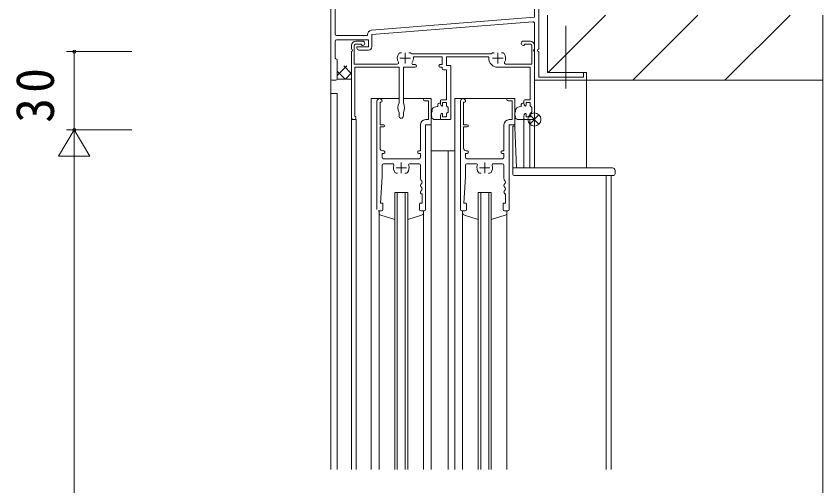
# Model space of a CAD drawing. Units: millimetres on the paper, enlarged 8 times, with parts at other scales. Extents: x -1558 to 1610, y -1130 to 1116.
# Drawn here: x 222.8 to 470, y 512.6 to 656.5 of the extents above; entities that cross this region are included whole.
import ezdxf

# ---------------------------------------------------------------- set-up
doc = ezdxf.new("R2010")
doc.units = ezdxf.units.MM
doc.header["$LTSCALE"] = 8
doc.linetypes.add('CHAIN1', pattern=[8, 5, -1, 1, -1])
doc.layers.add('1-5', color=7, linetype='Continuous', lineweight=9)
doc.layers.add('1-9', color=7, linetype='Continuous', lineweight=9)
doc.styles.add('ＭＳ ゴシック', font='')
doc.styles.get('ＭＳ ゴシック').set_extended_font_data('MS Gothic')

msp = doc.modelspace()

# ---------------------------------------------------------------- linework, layer by layer
at = {"layer": '1-5'}
for p, q in [((382.878, 666.639), (382.878, 646.399)), ((319.158, 663.347), (319.158, 637.199)), ((320.478, 663.479), (320.478, 650.919)), ((381.558, 662.52), (381.558, 656.123)), ((331.612, 652.114), (381.558, 656.123)), ((331.718, 650.799), (381.126, 654.764)), ((381.558, 654.366), (381.558, 636.799)), ((320.878, 650.519), (330.398, 650.519)), ((330.398, 650.799), (330.398, 650.519)), ((331.718, 650.799), (331.718, 647.039)), ((320.478, 648.799), (320.478, 643.879)), ((320.878, 649.199), (330.757, 649.199)), ((328.598, 647.839), (326.758, 647.839)), ((326.878, 648.799), (328.898, 648.799)), ((328.598, 647.839), (328.598, 647.719)), ((330.757, 649.199), (330.757, 647.039)), ((378.218, 648.799), (380.238, 648.799)), ((378.517, 647.839), (380.358, 647.839)), ((378.517, 647.839), (378.517, 647.719)), ((325.558, 647.479), (325.558, 646.366)), ((325.558, 645.632), (325.558, 625.199)), ((326.358, 647.439), (326.358, 641.759)), ((327.158, 647.039), (330.757, 647.039)), ((327.158, 647.039), (327.158, 646.639)), ((327.718, 646.079), (330.757, 646.079)), ((328.898, 647.479), (328.838, 647.479)), ((340.86, 645.199), (340.358, 645.199)), ((343.055, 645.199), (343.558, 645.199)), ((369.26, 645.199), (368.758, 645.199)), ((371.455, 645.199), (371.958, 645.199)), ((378.218, 647.479), (378.278, 647.479)), ((381.558, 647.479), (381.558, 646.366)), ((381.558, 645.632), (381.558, 625.039)), ((382.878, 645.599), (382.878, 637.759)), ((321.158, 643.199), (321.158, 637.199)), ((368.381, 644.959), (343.935, 644.959)), ((344.487, 643.999), (353.278, 643.999)), ((353.278, 643.999), (353.278, 641.599)), ((354.598, 643.999), (367.558, 643.999)), ((354.598, 643.999), (354.598, 641.359)), ((367.558, 643.599), (367.558, 643.999)), ((326.358, 641.759), (339.556, 641.759)), ((326.518, 640.799), (340.078, 640.799)), ((340.078, 640.799), (340.078, 629.874)), ((341.438, 640.799), (345.038, 640.799)), ((341.438, 640.799), (341.438, 629.874)), ((344.448, 641.599), (345.038, 641.599)), ((353.278, 641.599), (352.638, 641.599)), ((353.278, 640.799), (352.638, 640.799)), ((353.278, 640.799), (353.278, 640.439)), ((354.598, 641.359), (355.718, 641.359)), ((355.958, 641.119), (355.958, 625.039)), ((380.238, 640.799), (370.358, 640.799)), ((380.238, 640.799), (380.238, 630.799)), ((353.678, 640.039), (354.637, 640.039)), ((354.637, 640.039), (354.637, 630.799)), ((396.598, 639.199), (396.598, 637.759)), ((396.598, 639.199), (397.558, 639.199)), ((397.558, 639.199), (397.558, 636.799)), ((319.158, 637.199), (319.158, 517.599)), ((319.557, 636.799), (320.758, 636.799)), ((381.558, 636.799), (397.558, 636.799)), ((382.878, 637.759), (396.598, 637.759)), ((397.558, 636.799), (397.558, 609.999)), ((321.158, 632.799), (319.158, 632.799)), ((321.158, 632.799), (321.158, 517.599)), ((331.558, 631.199), (331.558, 517.599)), ((331.558, 631.199), (340.078, 631.199)), ((333.318, 597.199), (333.318, 630.419)), ((334.877, 630.419), (334.877, 630.399)), ((341.438, 631.199), (349.958, 631.199)), ((347.877, 631.199), (349.718, 631.199)), ((349.158, 630.559), (347.877, 630.559)), ((349.158, 624.759), (349.158, 630.559)), ((349.958, 517.599), (349.958, 631.199)), ((349.958, 623.439), (349.958, 630.959)), ((352.758, 630.559), (352.758, 629.677)), ((352.998, 630.799), (354.637, 630.799)), ((357.158, 517.599), (357.158, 631.199)), ((375.557, 631.199), (357.158, 631.199)), ((358.918, 597.199), (358.918, 630.419)), ((360.478, 630.419), (360.478, 630.399)), ((373.478, 631.199), (375.318, 631.199)), ((374.758, 630.559), (373.478, 630.559)), ((374.758, 624.759), (374.758, 630.559)), ((375.557, 622.594), (375.557, 631.199)), ((375.557, 623.439), (375.557, 630.959)), ((378.358, 630.559), (378.358, 629.677)), ((378.598, 630.799), (380.238, 630.799)), ((334.638, 630.159), (334.278, 630.159)), ((334.278, 623.199), (334.278, 630.159)), ((351.958, 629.439), (351.958, 628.914)), ((351.958, 629.439), (351.958, 628.914)), ((352.358, 629.839), (352.638, 629.839)), ((352.758, 629.719), (352.758, 629.677)), ((352.85, 629.304), (352.985, 629.047)), ((353.438, 629.999), (353.438, 629.159)), ((353.438, 629.999), (354.637, 629.999)), ((354.637, 629.999), (354.637, 629.037)), ((354.732, 628.847), (355.158, 628.519)), ((355.158, 628.519), (355.158, 627.079)), ((360.237, 630.159), (359.878, 630.159)), ((359.878, 623.199), (359.878, 630.159)), ((377.558, 629.439), (377.558, 628.914)), ((377.558, 629.439), (377.558, 628.914)), ((377.958, 629.839), (378.238, 629.839)), ((378.358, 629.719), (378.358, 629.677)), ((378.45, 629.304), (378.585, 629.047)), ((379.038, 629.999), (379.038, 629.159)), ((379.038, 629.999), (380.238, 629.999)), ((380.238, 629.999), (380.238, 629.037)), ((380.331, 628.847), (380.758, 628.519)), ((380.758, 628.519), (380.758, 627.079)), ((326.878, 625.519), (326.878, 625.199)), ((340.078, 626.924), (340.078, 625.879)), ((341.438, 626.924), (341.438, 625.879)), ((350.061, 627.077), (350.115, 627.101)), ((352.758, 625.921), (352.758, 625.039)), ((352.758, 625.921), (352.758, 624.919)), ((352.85, 626.294), (352.985, 626.551)), ((353.438, 626.439), (353.438, 625.599)), ((354.637, 625.599), (353.438, 625.599)), ((354.637, 626.561), (354.637, 625.599)), ((355.158, 627.079), (354.732, 626.751)), ((375.661, 627.077), (375.716, 627.101)), ((378.358, 625.921), (378.358, 625.039)), ((378.358, 625.921), (378.358, 624.919)), ((378.45, 626.294), (378.585, 626.551)), ((379.038, 626.439), (379.038, 625.599)), ((380.238, 625.599), (379.038, 625.599)), ((380.238, 626.561), (380.238, 625.599)), ((380.758, 627.079), (380.331, 626.751)), ((325.558, 517.599), (325.558, 625.199)), ((325.558, 624.799), (326.998, 624.799)), ((325.958, 624.799), (326.478, 624.799)), ((326.998, 517.599), (326.998, 624.799)), ((335.398, 623.199), (334.278, 623.199)), ((346.638, 615.199), (346.638, 623.199)), ((348.198, 624.759), (349.158, 624.759)), ((348.198, 597.199), (348.198, 623.199)), ((348.198, 623.199), (349.718, 623.199)), ((350.706, 624.851), (352.638, 624.799)), ((352.998, 624.799), (355.718, 624.799)), ((360.998, 623.199), (359.878, 623.199)), ((372.238, 615.199), (372.238, 623.199)), ((373.798, 624.759), (374.758, 624.759)), ((373.798, 597.199), (373.798, 623.199)), ((373.798, 623.199), (375.318, 623.199)), ((376.306, 624.851), (378.238, 624.799)), ((378.358, 609.999), (378.358, 624.799)), ((378.358, 624.799), (381.558, 624.799)), ((378.598, 624.799), (381.318, 624.799)), ((380.118, 609.999), (380.118, 624.799)), ((381.558, 609.999), (381.558, 624.799)), ((334.278, 615.999), (334.278, 622.559)), ((335.398, 622.559), (334.278, 622.559)), ((359.878, 615.999), (359.878, 622.559)), ((360.998, 622.559), (359.878, 622.559)), ((375.615, 622.489), (376.112, 609.999)), ((335.478, 614.399), (334.877, 614.399)), ((334.877, 613.199), (334.877, 614.399)), ((335.478, 615.199), (335.078, 615.199)), ((335.718, 614.959), (335.718, 614.639)), ((345.798, 614.959), (345.798, 614.639)), ((346.038, 615.199), (346.638, 615.199)), ((346.038, 614.399), (346.638, 614.399)), ((346.638, 613.199), (346.638, 614.399)), ((349.958, 615.199), (357.158, 615.199)), ((355.158, 615.199), (355.158, 517.599)), ((361.078, 614.399), (360.478, 614.399)), ((360.478, 613.199), (360.478, 614.399)), ((361.078, 615.199), (360.678, 615.199)), ((361.318, 614.959), (361.318, 614.639)), ((371.398, 614.959), (371.398, 614.639)), ((371.638, 615.199), (372.238, 615.199)), ((371.638, 614.399), (372.238, 614.399)), ((372.238, 613.199), (372.238, 614.399)), ((334.877, 607.199), (334.877, 610.839)), ((335.278, 612.799), (346.238, 612.799)), ((335.278, 611.239), (338.087, 611.239)), ((343.429, 611.239), (346.238, 611.239)), ((346.638, 606.679), (346.638, 610.839)), ((360.478, 607.199), (360.478, 610.839)), ((360.878, 612.799), (371.838, 612.799)), ((360.878, 611.239), (363.687, 611.239)), ((369.029, 611.239), (371.838, 611.239)), ((372.238, 606.679), (372.238, 610.839)), ((339.66, 608.399), (339.158, 608.399)), ((341.855, 608.399), (342.358, 608.399)), ((365.26, 608.399), (364.758, 608.399)), ((367.455, 608.399), (367.958, 608.399)), ((405.478, 609.999), (374.918, 609.999)), ((406.278, 609.199), (406.278, 608.239)), ((347.054, 605.951), (346.742, 606.367)), ((372.654, 605.951), (372.342, 606.367)), ((405.638, 607.599), (375.318, 607.599)), ((403.557, 517.599), (403.557, 607.599)), ((405.078, 517.599), (405.078, 607.599)), ((346.742, 604.911), (347.054, 605.327)), ((347.054, 603.871), (346.742, 604.287)), ((346.742, 602.831), (347.054, 603.247)), ((372.342, 604.911), (372.654, 605.327)), ((372.654, 603.871), (372.342, 604.287)), ((372.342, 602.831), (372.654, 603.247)), ((338.758, 517.599), (338.758, 602.399)), ((338.758, 602.399), (342.758, 602.399)), ((339.558, 517.599), (339.558, 602.399)), ((341.957, 517.599), (341.957, 602.399)), ((342.758, 517.599), (342.758, 602.399)), ((347.158, 599.199), (347.158, 601.999)), ((364.357, 517.599), (364.357, 602.399)), ((364.357, 602.399), (368.358, 602.399)), ((365.158, 517.599), (365.158, 602.399)), ((367.558, 517.599), (367.558, 602.399)), ((368.358, 517.599), (368.358, 602.399)), ((372.758, 599.199), (372.758, 601.999)), ((335.158, 597.199), (335.158, 598.959)), ((346.358, 597.199), (346.358, 598.959)), ((346.598, 599.199), (347.158, 599.199)), ((360.758, 597.199), (360.758, 598.959)), ((371.958, 597.199), (371.958, 598.959)), ((372.198, 599.199), (372.758, 599.199)), ((333.717, 596.799), (334.758, 596.799)), ((333.958, 596.799), (333.958, 517.599)), ((346.758, 596.799), (347.798, 596.799)), ((347.557, 517.599), (347.557, 596.799)), ((347.557, 596.221), (347.557, 596.799)), ((359.318, 596.799), (360.358, 596.799)), ((359.558, 517.599), (359.558, 596.799)), ((359.558, 596.799), (359.558, 596.221)), ((372.358, 596.799), (373.398, 596.799)), ((373.158, 517.599), (373.158, 596.799)), ((373.158, 596.221), (373.158, 596.799)), ((334.544, 595.45), (338.758, 594.186)), ((342.758, 594.171), (346.972, 595.45)), ((360.143, 595.45), (364.357, 594.186)), ((368.358, 594.171), (372.572, 595.45))]:
    msp.add_line(p, q, dxfattribs=at)
at = {"layer": '1-5', "color": 2, "lineweight": 18}
for p, q in [((385.558, 639.199), (385.558, 656.799)), ((385.799, 639.199), (403.399, 656.799)), ((411.684, 636.799), (431.684, 656.799)), ((439.968, 636.799), (459.968, 656.799)), ((469.958, 656.799), (469.958, 352.799)), ((321.158, 638.282), (324.075, 641.199)), ((325.558, 638.763), (323.122, 641.199)), ((323.53, 637.199), (321.158, 639.571)), ((323.667, 637.199), (325.558, 639.09)), ((385.558, 639.199), (397.558, 639.199)), ((397.558, 636.799), (397.558, 639.199)), ((325.558, 637.199), (321.158, 637.199)), ((397.558, 636.799), (469.958, 636.799))]:
    msp.add_line(p, q, dxfattribs=at)
at = {"layer": '1-5', "color": 2, "linetype": 'CHAIN1', "lineweight": 18}
msp.add_line((391.158, 634.295), (391.158, 653.452), dxfattribs=at)
at = {"layer": '1-5', "linetype": 'CHAIN1'}
for p, q in [((341.957, 645.199), (341.957, 641.999)), ((370.358, 645.199), (370.358, 641.999)), ((343.558, 643.599), (340.358, 643.599)), ((371.958, 643.599), (368.758, 643.599)), ((340.758, 611.599), (340.758, 608.399)), ((366.358, 611.599), (366.358, 608.399)), ((342.358, 609.999), (339.158, 609.999)), ((367.958, 609.999), (364.758, 609.999))]:
    msp.add_line(p, q, dxfattribs=at)
at = {"layer": '1-5', "color": 6, "lineweight": 18}
for p, q in [((380.144, 626.213), (382.972, 623.385)), ((380.144, 623.385), (382.972, 626.213))]:
    msp.add_line(p, q, dxfattribs=at)
at = {"layer": '1-5'}
for points in [[(380.758, 647.439), (380.758, 641.759), (372.759, 641.759)], [(326.637, 625.759), (326.518, 625.759), (326.518, 640.799)], [(351.891, 628.806), (351.33, 628.692), (350.946, 628.56), (350.592, 628.393), (350.352, 628.171), (350.243, 627.841), (350.209, 627.598)], [(377.491, 628.806), (376.93, 628.692), (376.546, 628.56), (376.192, 628.393), (375.951, 628.171), (375.844, 627.841), (375.809, 627.598)], [(349.959, 625.468), (349.98, 625.496), (350.006, 625.518), (350.047, 625.531), (350.097, 625.547), (350.126, 625.565), (350.149, 625.582), (350.156, 625.6), (350.157, 625.623), (350.157, 625.637), (350.152, 625.651)], [(350.21, 627.266), (350.22, 627.239), (350.21, 627.195), (350.18, 627.152), (350.152, 627.108), (350.115, 627.101)], [(375.559, 625.468), (375.58, 625.496), (375.606, 625.518), (375.647, 625.531), (375.696, 625.547), (375.726, 625.565), (375.749, 625.582), (375.756, 625.6), (375.756, 625.623), (375.756, 625.637), (375.752, 625.651)], [(375.81, 627.266), (375.82, 627.239), (375.81, 627.195), (375.779, 627.152), (375.752, 627.108), (375.716, 627.101)], [(374.918, 607.999), (374.918, 622.765), (375.254, 622.752)], [(334.918, 599.199), (334.358, 599.199), (334.877, 607.199)], [(360.518, 599.199), (359.958, 599.199), (360.478, 607.199)]]:
    msp.add_lwpolyline(points, dxfattribs=at)
at = {"layer": '1-5', "color": 6, "lineweight": 18}
msp.add_circle((381.558, 624.799), 2, dxfattribs=at)
at = {"layer": '1-5'}
for centre, radius, start, end in [((381.157, 654.366), 0.4, 0, 94.58899), ((320.878, 650.919), 0.4, 180, 270), ((331.718, 650.799), 1.32, 94.58899, 180), ((320.878, 648.799), 0.4, 90, 180), ((326.878, 647.479), 1.32, 90, 180), ((326.758, 647.439), 0.4, 90, 180), ((328.838, 647.719), 0.24, 180, 270), ((328.898, 648.139), 0.66, 270, 90), ((378.218, 648.139), 0.66, 90, 270), ((378.278, 647.719), 0.24, 270, 0), ((380.238, 647.479), 1.32, 0, 90), ((380.358, 647.439), 0.4, 0, 90), ((325.398, 645.999), 0.4, 293.57799, 66.422), ((327.718, 646.639), 0.56, 180, 270), ((330.757, 647.039), 0.96, 270, 0), ((340.358, 644.799), 0.4, 90, 143.12999), ((343.558, 644.799), 0.4, 36.87, 90), ((368.758, 644.799), 0.4, 90, 143.12999), ((371.958, 644.799), 0.4, 36.87, 90), ((381.718, 645.999), 0.4, 113.57797, 246.422), ((382.878, 645.999), 0.4, 90, 270), ((321.158, 643.879), 0.68, 180, 270), ((341.957, 643.599), 2.4, 143.12999, 210.95), ((341.957, 643.599), 2.4, 34.51799, 36.87), ((341.957, 643.599), 2.56, 327.28, 8.989), ((370.358, 643.599), 2.8, 180, 270), ((370.358, 643.599), 2.4, 143.12999, 145.48199), ((370.358, 643.599), 2.4, 329.04999, 36.87), ((339.556, 642.159), 0.4, 270, 30.95), ((344.448, 641.999), 0.4, 147.28, 270), ((345.038, 641.199), 0.4, 270, 90), ((352.638, 641.199), 0.4, 90, 270), ((353.678, 640.439), 0.4, 180, 270), ((355.718, 641.119), 0.24, 0, 90), ((372.759, 642.159), 0.4, 149.04999, 270), ((319.557, 637.199), 0.4, 180, 270), ((320.758, 637.199), 0.4, 270, 0), ((334.098, 630.419), 0.78, 0, 180), ((334.638, 630.399), 0.24, 270, 0), ((347.877, 630.879), 0.32, 90, 270), ((349.718, 630.959), 0.24, 0, 90), ((352.998, 630.559), 0.24, 90, 180), ((359.698, 630.419), 0.78, 0, 180), ((360.237, 630.399), 0.24, 270, 0), ((373.478, 630.879), 0.32, 90, 270), ((375.318, 630.959), 0.24, 0, 90), ((378.598, 630.559), 0.24, 90, 180), ((342.918, 628.399), 3.2, 152.56099, 207.439), ((338.598, 628.399), 3.2, 332.56099, 27.439), ((351.838, 628.914), 0.12, 296.24699, 0), ((351.838, 628.914), 0.12, 296.24699, 0), ((352.358, 629.439), 0.4, 90, 180), ((352.638, 629.719), 0.12, 0, 90), ((353.558, 629.677), 0.8, 180, 207.797), ((353.198, 629.159), 0.24, 207.797, 0), ((354.878, 629.037), 0.24, 180, 232.431), ((377.438, 628.914), 0.12, 296.24699, 0), ((377.438, 628.914), 0.12, 296.24699, 0), ((377.958, 629.439), 0.4, 90, 180), ((378.238, 629.719), 0.12, 0, 90), ((379.158, 629.677), 0.8, 180, 207.797), ((378.798, 629.159), 0.24, 207.797, 0), ((380.478, 629.037), 0.24, 180, 232.431), ((326.637, 625.519), 0.24, 0, 90), ((340.758, 625.879), 0.68, 180, 0), ((350.064, 625.411), 0.12, 151.23097, 277.60399), ((350.08, 626.959), 0.12, 99.09499, 225.46799), ((350.08, 625.839), 0.12, 134.532, 260.905), ((350.086, 627.439), 0.12, 82.396, 208.769), ((349.846, 626.821), 0.576, 50.6369, 76.41194), ((351.833, 626.399), 1.84, 168.55499, 180), ((351.833, 626.399), 1.84, 180, 191.44499), ((349.912, 626.788), 0.12, 348.55499, 45.46799), ((349.912, 626.01), 0.12, 314.532, 11.44499), ((350.042, 625.602), 0.12, 23.993, 80.905), ((350.117, 627.677), 0.12, 262.396, 319.30899), ((353.558, 625.921), 0.8, 152.20297, 179.99998), ((353.198, 626.439), 0.24, 0, 152.20297), ((354.878, 626.561), 0.24, 127.56897, 179.99998), ((375.664, 625.411), 0.12, 151.23097, 277.60399), ((375.68, 626.959), 0.12, 99.09499, 225.46799), ((375.68, 625.839), 0.12, 134.532, 260.905), ((375.686, 627.439), 0.12, 82.396, 208.769), ((375.445, 626.821), 0.576, 50.6369, 76.41194), ((377.433, 626.399), 1.84, 168.55499, 180), ((377.433, 626.399), 1.84, 180, 191.44499), ((375.512, 626.788), 0.12, 348.55499, 45.46799), ((375.512, 626.01), 0.12, 314.532, 11.44499), ((375.642, 625.602), 0.12, 23.993, 80.905), ((375.717, 627.677), 0.12, 262.396, 319.30899), ((379.158, 625.921), 0.8, 152.20297, 179.99998), ((378.798, 626.439), 0.24, 0, 152.20297), ((380.478, 626.561), 0.24, 127.56897, 179.99998), ((325.958, 625.199), 0.4, 180, 270), ((326.478, 625.199), 0.4, 270, 0), ((335.398, 622.879), 0.32, 270, 90), ((348.198, 623.199), 1.56, 90, 180), ((349.718, 623.439), 0.24, 270, 0), ((350.096, 625.173), 0.12, 40.69099, 97.60399), ((351.582, 626.451), 1.84, 220.69099, 239.36899), ((350.706, 624.971), 0.12, 239.36899, 270), ((352.638, 624.919), 0.12, 270, 0), ((352.998, 625.039), 0.24, 180, 270), ((355.718, 625.039), 0.24, 270, 0), ((360.998, 622.879), 0.32, 270, 90), ((373.798, 623.199), 1.56, 90, 180), ((375.318, 623.439), 0.24, 270, 0), ((375.696, 625.173), 0.12, 40.69099, 97.60399), ((377.182, 626.451), 1.84, 220.69099, 239.36899), ((376.306, 624.971), 0.12, 239.36899, 270), ((378.238, 624.919), 0.12, 270, 0), ((378.598, 625.039), 0.24, 180, 270), ((381.318, 625.039), 0.24, 270, 0), ((375.239, 622.353), 0.4, 19.965, 87.797), ((335.078, 615.999), 0.8, 180, 270), ((360.678, 615.999), 0.8, 180, 270), ((335.278, 613.199), 0.4, 180, 270), ((335.478, 614.959), 0.24, 0, 90), ((335.478, 614.639), 0.24, 270, 0), ((346.038, 614.959), 0.24, 90, 180), ((346.038, 614.639), 0.24, 180, 270), ((346.238, 613.199), 0.4, 270, 0), ((360.878, 613.199), 0.4, 180, 270), ((361.078, 614.959), 0.24, 0, 90), ((361.078, 614.639), 0.24, 270, 0), ((371.638, 614.959), 0.24, 90, 180), ((371.638, 614.639), 0.24, 180, 270), ((371.838, 613.199), 0.4, 270, 0), ((335.278, 610.839), 0.4, 90, 180), ((338.087, 610.839), 0.4, 342.54199, 90), ((340.758, 609.999), 2.4, 162.54199, 216.87), ((340.758, 609.999), 2.4, 323.12999, 17.45799), ((343.429, 610.839), 0.4, 90, 197.45799), ((346.238, 610.839), 0.4, 0, 90), ((360.878, 610.839), 0.4, 90, 180), ((363.687, 610.839), 0.4, 342.54199, 90), ((366.358, 609.999), 2.4, 162.54199, 216.87), ((366.358, 609.999), 2.4, 323.12999, 17.45799), ((369.029, 610.839), 0.4, 90, 197.45799), ((371.838, 610.839), 0.4, 0, 90), ((339.158, 608.799), 0.4, 216.87, 270), ((342.358, 608.799), 0.4, 270, 323.12999), ((364.758, 608.799), 0.4, 216.87, 270), ((367.958, 608.799), 0.4, 270, 323.12999), ((405.478, 609.199), 0.8, 0, 90), ((405.638, 608.239), 0.64, 270, 0), ((347.158, 606.679), 0.52, 180, 216.87), ((346.638, 605.639), 0.52, 323.12999, 36.87), ((372.758, 606.679), 0.52, 180, 216.87), ((372.238, 605.639), 0.52, 323.12999, 36.87), ((375.318, 607.999), 0.4, 180, 270), ((347.158, 604.599), 0.52, 143.12999, 216.87), ((346.638, 603.559), 0.52, 323.12999, 36.87), ((372.758, 604.599), 0.52, 143.12999, 216.87), ((372.238, 603.559), 0.52, 323.12999, 36.87), ((347.158, 602.519), 0.52, 143.12999, 270), ((372.758, 602.519), 0.52, 143.12999, 270), ((334.918, 598.959), 0.24, 0, 90), ((346.598, 598.959), 0.24, 90, 180), ((360.518, 598.959), 0.24, 0, 90), ((372.198, 598.959), 0.24, 90, 180), ((334.758, 596.221), 0.8, 180, 254.45299), ((334.758, 597.199), 0.4, 270, 0), ((346.758, 597.199), 0.4, 180, 270), ((346.758, 596.221), 0.8, 285.547, 0), ((347.798, 597.199), 0.4, 270, 0), ((359.318, 597.199), 0.4, 180, 270), ((360.358, 596.221), 0.8, 180, 254.45299), ((360.358, 597.199), 0.4, 270, 0), ((372.358, 597.199), 0.4, 180, 270), ((372.358, 596.221), 0.8, 285.547, 0), ((373.398, 597.199), 0.4, 270, 0)]:
    msp.add_arc(centre, radius, start, end, dxfattribs=at)
at = {"layer": '1-9'}
for p, q in [((258.172, 645.599), (238.172, 645.599)), ((240.572, 621.599), (235.772, 613.599)), ((258.172, 621.599), (238.172, 621.599)), ((240.572, 621.599), (245.372, 613.599)), ((235.772, 613.599), (245.372, 613.599))]:
    msp.add_line(p, q, dxfattribs=at)
msp.add_lwpolyline([(240.572, 645.599), (240.572, 621.599), (240.572, 381.599), (245.372, 389.599)], dxfattribs=at)
for centre, start, end in [((240.572, 645.599), 90, 270), ((240.572, 645.599), 270, 90), ((240.572, 621.599), 90, 270), ((240.572, 621.599), 270, 90)]:
    msp.add_arc(centre, 0.48, start, end, dxfattribs=at)

# ---------------------------------------------------------------- texts
at = {"layer": '1-9', "insert": (234.534, 623.794), "char_height": 11.73, "attachment_point": 7, "rotation": 90, "style": 'ＭＳ ゴシック'}
msp.add_mtext('\\T1.21;\\W0.95;30', dxfattribs=at)

doc.saveas('drawing.dxf')
